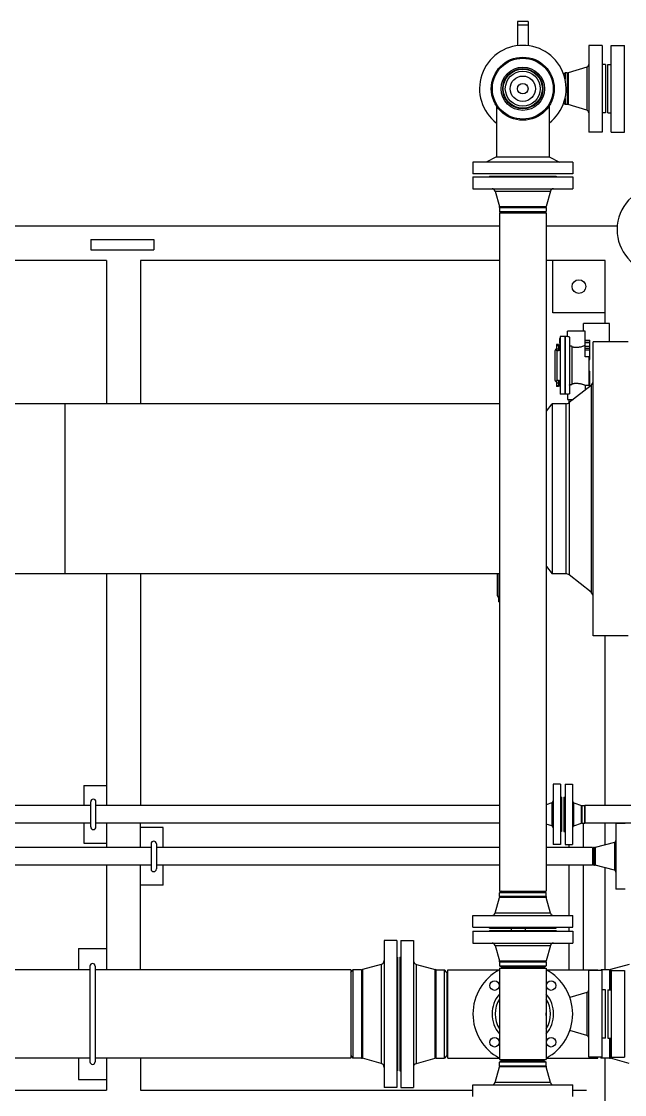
# Model space of a CAD drawing. Header units: millimetres. Extents: x 18255 to 228708, y -2217 to 146640.
# Drawn here: x 81623 to 82772, y 91555 to 93598 of the extents above; entities that cross this region are included whole.
import ezdxf

# ---------------------------------------------------------------- set-up
doc = ezdxf.new("R2010")
doc.units = ezdxf.units.MM
doc.layers.add('设备', color=8, linetype='Continuous')

msp = doc.modelspace()

# ---------------------------------------------------------------- linework, layer by layer
at = {"layer": '设备'}
for p, q in [((82568, 93598.2), (82568, 93552)), ((82588, 93598.2), (82568, 93598.2)), ((82588, 93591.2), (82568, 93591.2)), ((82588, 93598.2), (82588, 93552)), ((82703.5, 93552.7), (82703.5, 93387.7)), ((82729, 93552.7), (82703.5, 93552.7)), ((82729, 93552.7), (82729, 93387.7)), ((82746.3, 93387.7), (82746.3, 93552.7)), ((82746.3, 93552.7), (82771.8, 93552.7)), ((82771.8, 93387.7), (82771.8, 93552.7)), ((82699.9, 93511.2), (82664.2, 93500.6)), ((82699.9, 93511.2), (82699.9, 93429.3)), ((82735.4, 93516.2), (82729, 93516.2)), ((82735.4, 93516.2), (82735.4, 93424.2)), ((82739.9, 93424.2), (82739.9, 93516.2)), ((82739.9, 93516.2), (82746.3, 93516.2)), ((82656, 93497.2), (82658.4, 93500.4)), ((82658.4, 93500.4), (82658.4, 93488.6)), ((82662.8, 93500.4), (82658.4, 93500.4)), ((82662.8, 93500.4), (82662.8, 93440.1)), ((82664.2, 93500.6), (82664.2, 93439.9)), ((82658.4, 93451.8), (82658.4, 93440.1)), ((82528, 93437), (82528, 93340.2)), ((82628, 93437), (82628, 93340.2)), ((82656, 93443.2), (82658.4, 93440.1)), ((82662.8, 93440.1), (82658.4, 93440.1)), ((82699.9, 93429.3), (82664.2, 93439.9)), ((82735.4, 93424.2), (82729, 93424.2)), ((82739.9, 93424.2), (82746.3, 93424.2)), ((82729, 93387.7), (82703.5, 93387.7)), ((82746.3, 93387.7), (82771.8, 93387.7)), ((82483, 93330.2), (82483, 93308.2)), ((82673, 93330.2), (82483, 93330.2)), ((82528, 93340.2), (82508, 93330.2)), ((82528, 93340.2), (82628, 93340.2)), ((82628, 93340.2), (82648, 93330.2)), ((82673, 93330.2), (82673, 93308.2)), ((82673, 93308.2), (82483, 93308.2)), ((82483, 93302.1), (82483, 93279.7)), ((82483, 93302.1), (82673, 93302.1)), ((82514.5, 93303.7), (82514.5, 93302.1)), ((82514.5, 93303.7), (82641.5, 93303.7)), ((82641.5, 93303.7), (82641.5, 93302.1)), ((82673, 93302.1), (82673, 93279.7)), ((82483, 93279.7), (82673, 93279.7)), ((82525.2, 93275.3), (82533.3, 93245.6)), ((82525.2, 93275.3), (82630.8, 93275.3)), ((82630.8, 93275.3), (82622.7, 93245.6)), ((82533.6, 93244), (82533.3, 93245.6)), ((82533.3, 93245.6), (82622.7, 93245.6)), ((82533.6, 93244), (82533.6, 93236.6)), ((82533.6, 93244), (82622.5, 93244)), ((82622.5, 93244), (82622.7, 93245.6)), ((82622.5, 93244), (82622.5, 93236.6)), ((82537.3, 93233.7), (82533.6, 93236.6)), ((82533.6, 93236.6), (82622.5, 93236.6)), ((82533.6, 93233.7), (82533.6, 91941.9)), ((82533.6, 93233.7), (82622.5, 93233.7)), ((82618.8, 93233.7), (82622.5, 93236.6)), ((82622.5, 93233.7), (82622.5, 91941.9)), ((82533.6, 93208.3), (80380.4, 93208.3)), ((82757.9, 93208.3), (82622.5, 93208.3)), ((81754.9, 93183.3), (81754.9, 93163.3)), ((81754.9, 93183.3), (81874.9, 93183.3)), ((81874.9, 93183.3), (81874.9, 93163.3)), ((81754.9, 93163.3), (81874.9, 93163.3)), ((81784.9, 93143.3), (79856.1, 93143.3)), ((81784.9, 93143.3), (81784.9, 92870.3)), ((81849.9, 93143.3), (81849.9, 92870.3)), ((82533.6, 93143.3), (81849.9, 93143.3)), ((82734.9, 93143.3), (82622.5, 93143.3)), ((82634.9, 93043.3), (82634.9, 93143.3)), ((82734.9, 93023.3), (82734.9, 93143.3)), ((82734.9, 93043.3), (82634.9, 93043.3)), ((82693.4, 93008.3), (82693.4, 93023.3)), ((82743.4, 93023.3), (82693.4, 93023.3)), ((82743.4, 92988.3), (82743.4, 93023.3)), ((82648.9, 92998.3), (82648.9, 92888.3)), ((82657.9, 92998.3), (82648.9, 92998.3)), ((82657.9, 92998.3), (82657.9, 92888.3)), ((82658.9, 92998.3), (82658.9, 92888.3)), ((82662.9, 92998.3), (82658.9, 92998.3)), ((82662.9, 92998.3), (82662.9, 93008.3)), ((82696.9, 93008.3), (82662.9, 93008.3)), ((82696.9, 92991.5), (82696.9, 93008.3)), ((82641.9, 92983.3), (82641.9, 92971.3)), ((82645.9, 92983.3), (82641.9, 92983.3)), ((82645.9, 92980.3), (82641.9, 92980.3)), ((82645.9, 92983.3), (82645.9, 92971.3)), ((82647.9, 92981.8), (82645.9, 92981.8)), ((82647.9, 92994.8), (82647.9, 92985.3)), ((82648.9, 92994.8), (82647.9, 92994.8)), ((82648.9, 92985.3), (82647.9, 92985.3)), ((82647.9, 92982.8), (82647.9, 92971.8)), ((82648.9, 92982.8), (82647.9, 92982.8)), ((82658.9, 92993.3), (82657.9, 92993.3)), ((82666.9, 92997.2), (82666.9, 92889.4)), ((82671.9, 92907.3), (82671.9, 92979.3)), ((82696.9, 92959.9), (82696.9, 92991.5)), ((82696.9, 92991.5), (82705.9, 92991.5)), ((82696.9, 92990.9), (82705.9, 92990.9)), ((82696.9, 92987), (82705.9, 92987)), ((82696.9, 92979.9), (82705.9, 92979.9)), ((82705.9, 92954.4), (82705.9, 92991.5)), ((82712, 92428.3), (82712, 92988.3)), ((82779, 92988.3), (82712, 92988.3)), ((82638.9, 92968.8), (82638.9, 92917.8)), ((82645.9, 92974.3), (82641.9, 92974.3)), ((82645.9, 92971.3), (82641.9, 92971.3)), ((82642.5, 92971.3), (82642.5, 92914.5)), ((82647.9, 92972.8), (82645.9, 92972.8)), ((82648.9, 92971.8), (82647.9, 92971.8)), ((82696.9, 92976), (82705.9, 92976)), ((82696.9, 92973.2), (82705.9, 92973.2)), ((82703.9, 92959.9), (82696.9, 92959.9)), ((82703.9, 92959.9), (82703.9, 92905.3)), ((82703.9, 92955.2), (82705.9, 92955.2)), ((82703.9, 92954.4), (82705.9, 92954.4)), ((82703.9, 92932.2), (82705.9, 92932.2)), ((82703.9, 92931.5), (82705.9, 92931.5)), ((82703.9, 92917.4), (82705.9, 92917.4)), ((82705.9, 92903.5), (82705.9, 92932.2)), ((82641.9, 92914.5), (82641.9, 92903.3)), ((82645.9, 92914.5), (82641.9, 92914.5)), ((82645.9, 92909.3), (82641.9, 92909.3)), ((82645.9, 92904.1), (82641.9, 92904.1)), ((82645.9, 92903.3), (82641.9, 92903.3)), ((82645.9, 92914.5), (82645.9, 92903.3)), ((82647.9, 92913.8), (82645.9, 92913.8)), ((82647.9, 92904.8), (82645.9, 92904.8)), ((82647.9, 92914.8), (82647.9, 92903.8)), ((82648.9, 92914.8), (82647.9, 92914.8)), ((82648.9, 92903.8), (82647.9, 92903.8)), ((82708.2, 92905.3), (82666.2, 92872.4)), ((82696.9, 92905.3), (82696.9, 92896.5)), ((82703.9, 92905.3), (82696.9, 92905.3)), ((82703.9, 92913.8), (82705.9, 92913.8)), ((82708.2, 92905.3), (82708.2, 92511.3)), ((82657.9, 92888.3), (82648.9, 92888.3)), ((82658.9, 92893.3), (82657.9, 92893.3)), ((82662.9, 92888.3), (82658.9, 92888.3)), ((82662.9, 92888.3), (82662.9, 92878.3)), ((82662.9, 92878.3), (82673.8, 92878.3)), ((82666.4, 92872.4), (82666.4, 92878.3)), ((82533.6, 92870.3), (81248.4, 92870.3)), ((81705.4, 92870.3), (81705.4, 92546.4)), ((82622.5, 92870.3), (82623, 92870.3)), ((82623, 92546.4), (82623, 92870.3)), ((82623, 92856.3), (82633.8, 92870.3)), ((82633.8, 92870.3), (82633.8, 92546.4)), ((82660.1, 92870.3), (82633.8, 92870.3)), ((82660.1, 92870.3), (82660.1, 92546.4)), ((82666.2, 92872.4), (82666.2, 92544.3)), ((82623, 92560.4), (82633.8, 92546.4)), ((82533.6, 92546.4), (81248.4, 92546.4)), ((81784.9, 92546.4), (81784.9, 92105.2)), ((81849.9, 92546.4), (81849.9, 92105.2)), ((82528.9, 92546.4), (82528.9, 92507.8)), ((82532.5, 92546.4), (82532.5, 92504.5)), ((82622.5, 92546.4), (82623, 92546.4)), ((82660.1, 92546.4), (82633.8, 92546.4)), ((82708.2, 92511.3), (82666.2, 92544.3)), ((82531.9, 92504.5), (82531.9, 92493.3)), ((82533.6, 92504.5), (82531.9, 92504.5)), ((82533.6, 92499.3), (82531.9, 92499.3)), ((82533.6, 92494.1), (82531.9, 92494.1)), ((82533.6, 92493.3), (82531.9, 92493.3)), ((82779, 92428.3), (82712, 92428.3)), ((82734.9, 92105.2), (82734.9, 92428.3)), ((81741.9, 92143.3), (81741.9, 92105.2)), ((81741.9, 92143.3), (81784.9, 92143.3)), ((82635.9, 92145.8), (82635.9, 92030.8)), ((82649.9, 92145.8), (82635.9, 92145.8)), ((82649.9, 92145.8), (82649.9, 92030.8)), ((82658.4, 92145.8), (82658.4, 92030.8)), ((82658.4, 92145.8), (82672.4, 92145.8)), ((82672.4, 92145.8), (82672.4, 92030.8)), ((82651.9, 92120.8), (82649.9, 92120.8)), ((82651.9, 92120.8), (82651.9, 92055.8)), ((82656.4, 92120.8), (82656.4, 92055.8)), ((82656.4, 92120.8), (82658.4, 92120.8)), ((81754.9, 92105.2), (80364.1, 92105.2)), ((81754.9, 92064.3), (81754.9, 92112.3)), ((81764.9, 92064.3), (81764.9, 92112.3)), ((82533.6, 92105.2), (81764.9, 92105.2)), ((82633.2, 92110.4), (82622.5, 92106.7)), ((82633.2, 92110.4), (82633.2, 92066.3)), ((82675.1, 92110.4), (82689.8, 92105.4)), ((82675.1, 92066.3), (82675.1, 92110.4)), ((82689.8, 92071.3), (82689.8, 92105.4)), ((82691.1, 92071.5), (82691.1, 92105.2)), ((82691.1, 92105.2), (82695.9, 92105.2)), ((82696.4, 92104.6), (82695.9, 92105.2)), ((82695.9, 92071.5), (82695.9, 92105.2)), ((82696.4, 92105.2), (82696.4, 92071.5)), ((84616.4, 92105.2), (82696.4, 92105.2)), ((81754.9, 92071.5), (80364.1, 92071.5)), ((81741.9, 92071.5), (81741.9, 92033.3)), ((82533.6, 92071.5), (81764.9, 92071.5)), ((81784.9, 92071.5), (81784.9, 92025.2)), ((81849.9, 92025.2), (81849.9, 92071.5)), ((81892.9, 92063.3), (81849.9, 92063.3)), ((81892.9, 92025.2), (81892.9, 92063.3)), ((82633.2, 92066.3), (82622.5, 92069.9)), ((82675.1, 92066.3), (82689.8, 92071.3)), ((82691.1, 92071.5), (82695.9, 92071.5)), ((82693.4, 92025.2), (82693.4, 92071.5)), ((82696.4, 92072.1), (82695.9, 92071.5)), ((83496.1, 92071.5), (82696.4, 92071.5)), ((82734.9, 92030.2), (82734.9, 92071.5)), ((82755.4, 92070.8), (82755.4, 91945.8)), ((82772.9, 92070.8), (82755.4, 92070.8)), ((82651.9, 92055.8), (82649.9, 92055.8)), ((82656.4, 92055.8), (82658.4, 92055.8)), ((81869.9, 92025.2), (80847.7, 92025.2)), ((81741.9, 92033.3), (81784.9, 92033.3)), ((81869.9, 92032.3), (81869.9, 91984.3)), ((81879.9, 92032.3), (81879.9, 91984.3)), ((82533.6, 92025.2), (81879.9, 92025.2)), ((82710.9, 92025.2), (82622.5, 92025.2)), ((82649.9, 92030.8), (82635.9, 92030.8)), ((82658.4, 92030.8), (82672.4, 92030.8)), ((82666.4, 92025.2), (82666.4, 92030.8)), ((82710.9, 92025.2), (82710.9, 91991.5)), ((82710.9, 92023.2), (82712.4, 92025.2)), ((82712.4, 92025.2), (82712.4, 91991.5)), ((82714.6, 92025.2), (82712.4, 92025.2)), ((82714.6, 92025.2), (82715.6, 92025.3)), ((82714.6, 92025.2), (82714.6, 91991.5)), ((82752.4, 92034.6), (82715.6, 92025.3)), ((82715.6, 92025.3), (82715.6, 91991.4)), ((82752.4, 92034.6), (82752.4, 91982.1)), ((81869.9, 91991.5), (80847.7, 91991.5)), ((81784.9, 91991.5), (81784.9, 91792.4)), ((81849.9, 91792.4), (81849.9, 91991.5)), ((82533.6, 91991.5), (81879.9, 91991.5)), ((81892.9, 91953.3), (81892.9, 91991.5)), ((82710.9, 91991.5), (82622.5, 91991.5)), ((82666.4, 91895.9), (82666.4, 91991.5)), ((82693.4, 91792.4), (82693.4, 91991.5)), ((82710.9, 91993.5), (82712.4, 91991.5)), ((82714.6, 91991.5), (82712.4, 91991.5)), ((82714.6, 91991.5), (82715.6, 91991.4)), ((82752.4, 91982.1), (82715.6, 91991.4)), ((82734.9, 91792.4), (82734.9, 91986.5)), ((81892.9, 91953.3), (81849.9, 91953.3)), ((82533.6, 91941.9), (82622.5, 91941.9)), ((82537.3, 91941.9), (82533.6, 91939.1)), ((82533.6, 91931.6), (82533.6, 91939.1)), ((82622.5, 91939.1), (82533.6, 91939.1)), ((82618.8, 91941.9), (82622.5, 91939.1)), ((82622.5, 91931.6), (82622.5, 91939.1)), ((82772.9, 91945.8), (82755.4, 91945.8)), ((82525.2, 91900.4), (82533.3, 91930.1)), ((82533.6, 91931.6), (82533.3, 91930.1)), ((82622.7, 91930.1), (82533.3, 91930.1)), ((82622.5, 91931.6), (82533.6, 91931.6)), ((82622.5, 91931.6), (82622.7, 91930.1)), ((82630.8, 91900.4), (82622.7, 91930.1)), ((82483, 91873.5), (82483, 91895.9)), ((82483, 91895.9), (82673, 91895.9)), ((82630.8, 91900.4), (82525.2, 91900.4)), ((82673, 91873.5), (82673, 91895.9)), ((82483, 91873.5), (82673, 91873.5)), ((82514.5, 91871.9), (82514.5, 91873.5)), ((82641.5, 91871.9), (82641.5, 91873.5)), ((82666.4, 91865.6), (82666.4, 91873.5)), ((82483, 91865.6), (82483, 91843.2)), ((82483, 91865.6), (82673, 91865.6)), ((82514.5, 91871.9), (82641.5, 91871.9)), ((82514.5, 91867.2), (82514.5, 91865.6)), ((82514.5, 91867.2), (82641.5, 91867.2)), ((82556.4, 91867.2), (82556.4, 91871.9)), ((82583.4, 91867.2), (82583.4, 91871.9)), ((82641.5, 91867.2), (82641.5, 91865.6)), ((82673, 91865.6), (82673, 91843.2)), ((81731.9, 91833.2), (81731.9, 91792.4)), ((81731.9, 91833.2), (81784.9, 91833.2)), ((82314, 91848.2), (82314, 91568.2)), ((82337.9, 91848.2), (82314, 91848.2)), ((82337.9, 91848.2), (82337.9, 91568.2)), ((82345.6, 91848.2), (82345.6, 91568.2)), ((82345.6, 91848.2), (82369.5, 91848.2)), ((82369.5, 91848.2), (82369.5, 91568.2)), ((82483, 91843.2), (82673, 91843.2)), ((82525.2, 91838.8), (82533.3, 91809.1)), ((82525.2, 91838.8), (82630.8, 91838.8)), ((82630.8, 91838.8), (82622.7, 91809.1)), ((82666.4, 91792.4), (82666.4, 91843.2)), ((82339.5, 91816.2), (82337.9, 91816.2)), ((82339.5, 91816.2), (82339.5, 91600.2)), ((82344, 91816.2), (82344, 91600.2)), ((82344, 91816.2), (82345.6, 91816.2)), ((81753.4, 91792.4), (80364.1, 91792.4)), ((81753.4, 91799.2), (81753.4, 91617.2)), ((81763.4, 91799.2), (81763.4, 91617.2)), ((82250.5, 91792.4), (81763.4, 91792.4)), ((82250.5, 91792.4), (82250.5, 91624.1)), ((82250.5, 91787.2), (82254.5, 91792.4)), ((82254.5, 91792.4), (82254.5, 91624.1)), ((82270.4, 91792.4), (82254.5, 91792.4)), ((82270.4, 91792.4), (82272.6, 91792.7)), ((82270.4, 91792.4), (82270.4, 91624.1)), ((82308.2, 91802.6), (82272.6, 91792.7)), ((82272.6, 91792.7), (82272.6, 91623.8)), ((82308.2, 91802.6), (82308.2, 91613.9)), ((82375.4, 91613.9), (82375.4, 91802.6)), ((82375.4, 91802.6), (82411, 91792.7)), ((82411, 91623.8), (82411, 91792.7)), ((82413.1, 91792.4), (82411, 91792.7)), ((82413.1, 91624.1), (82413.1, 91792.4)), ((82413.1, 91792.4), (82429.1, 91792.4)), ((82433, 91787.2), (82429.1, 91792.4)), ((82429.1, 91624.1), (82429.1, 91792.4)), ((82435, 91624.1), (82435, 91792.4)), ((82435, 91792.4), (82533.5, 91792.4)), ((82533.6, 91807.5), (82533.3, 91809.1)), ((82533.3, 91809.1), (82622.7, 91809.1)), ((82533.5, 91795.2), (82533.5, 91621.2)), ((82533.5, 91795.2), (82622.5, 91795.2)), ((82533.6, 91807.5), (82533.6, 91800.1)), ((82533.6, 91807.5), (82622.5, 91807.5)), ((82537.3, 91797.2), (82533.6, 91800.1)), ((82533.6, 91800.1), (82622.5, 91800.1)), ((82618.8, 91797.2), (82537.3, 91797.2)), ((82618.8, 91797.2), (82622.5, 91800.1)), ((82622.5, 91807.5), (82622.7, 91809.1)), ((82622.5, 91807.5), (82622.5, 91800.1)), ((82622.5, 91795.2), (82622.5, 91621.2)), ((82622.5, 91792.4), (82721, 91792.4)), ((82721, 91790.7), (82721, 91792.4)), ((82725.7, 91790.7), (82727, 91792.4)), ((82727, 91792.4), (82727, 91790.7)), ((82742.9, 91792.4), (82727, 91792.4)), ((82742.9, 91792.4), (82745.1, 91792.7)), ((82742.9, 91792.4), (82742.9, 91754.2)), ((82780.7, 91802.6), (82745.1, 91792.7)), ((82745.1, 91792.7), (82745.1, 91754.2)), ((82433, 91787.2), (82433, 91629.2)), ((82703.5, 91625.7), (82703.5, 91790.7)), ((82729, 91790.7), (82703.5, 91790.7)), ((82729, 91625.7), (82729, 91790.7)), ((82746.3, 91790.7), (82746.3, 91625.7)), ((82746.3, 91790.7), (82771.8, 91790.7)), ((82771.8, 91790.7), (82771.8, 91625.7)), ((82735.4, 91754.2), (82729, 91754.2)), ((82735.4, 91662.2), (82735.4, 91754.2)), ((82739.9, 91754.2), (82739.9, 91662.2)), ((82739.9, 91754.2), (82746.3, 91754.2)), ((82699.9, 91749.2), (82667.6, 91739.6)), ((82699.9, 91749.2), (82699.9, 91667.3)), ((82699.9, 91667.3), (82667.6, 91676.9)), ((82735.4, 91662.2), (82729, 91662.2)), ((82739.9, 91662.2), (82746.3, 91662.2)), ((82742.9, 91662.2), (82742.9, 91624.1)), ((82745.1, 91662.2), (82745.1, 91623.8)), ((82250.5, 91629.2), (82254.5, 91624.1)), ((82433, 91629.2), (82429.1, 91624.1)), ((81753.4, 91624.1), (80364.1, 91624.1)), ((81731.9, 91624.1), (81731.9, 91583.2)), ((82250.5, 91624.1), (81763.4, 91624.1)), ((81784.9, 91624.1), (81784.9, 91563.3)), ((81849.9, 91624.1), (81849.9, 91563.3)), ((82270.4, 91624.1), (82254.5, 91624.1)), ((82270.4, 91624.1), (82272.6, 91623.8)), ((82308.2, 91613.9), (82272.6, 91623.8)), ((82375.4, 91613.9), (82411, 91623.8)), ((82413.1, 91624.1), (82411, 91623.8)), ((82413.1, 91624.1), (82429.1, 91624.1)), ((82435, 91624.1), (82533.5, 91624.1)), ((82533.6, 91608.9), (82533.3, 91607.4)), ((82533.5, 91621.2), (82622.5, 91621.2)), ((82537.3, 91619.2), (82533.6, 91616.4)), ((82533.6, 91608.9), (82533.6, 91616.4)), ((82622.5, 91616.4), (82533.6, 91616.4)), ((82622.5, 91608.9), (82533.6, 91608.9)), ((82537.3, 91619.2), (82618.8, 91619.2)), ((82618.8, 91619.2), (82622.5, 91616.4)), ((82622.5, 91624.1), (82721, 91624.1)), ((82622.5, 91608.9), (82622.5, 91616.4)), ((82622.5, 91608.9), (82622.7, 91607.4)), ((82729, 91625.7), (82703.5, 91625.7)), ((82721, 91624.1), (82721, 91625.7)), ((82725.7, 91625.7), (82727, 91624.1)), ((82727, 91625.7), (82727, 91624.1)), ((82742.9, 91624.1), (82727, 91624.1)), ((82734.9, 90988.3), (82734.9, 91624.1)), ((82734.9, 91569.8), (82734.9, 91624.1)), ((82742.9, 91624.1), (82745.1, 91623.8)), ((82780.7, 91613.9), (82745.1, 91623.8)), ((82746.3, 91625.7), (82771.8, 91625.7)), ((82339.5, 91600.2), (82337.9, 91600.2)), ((82344, 91600.2), (82345.6, 91600.2)), ((82525.2, 91577.7), (82533.3, 91607.4)), ((82622.7, 91607.4), (82533.3, 91607.4)), ((82630.8, 91577.7), (82622.7, 91607.4)), ((81731.9, 91583.2), (81784.9, 91583.2)), ((82337.9, 91568.2), (82314, 91568.2)), ((82345.6, 91568.2), (82369.5, 91568.2)), ((82483, 91550.8), (82483, 91573.2)), ((82483, 91573.2), (82673, 91573.2)), ((82630.8, 91577.7), (82525.2, 91577.7)), ((82673, 91550.8), (82673, 91573.2)), ((81144.9, 91563.3), (81784.9, 91563.3)), ((81849.9, 91563.3), (82483, 91563.3)), ((82673, 91563.3), (82699.5, 91563.3))]:
    msp.add_line(p, q, dxfattribs=at)
for centre, radius in [((82578, 93470.2), 60), ((82578, 93470.2), 58), ((82578, 93470.2), 41.3), ((82578, 93470.2), 38.3), ((82578, 93470.2), 37.3), ((82578, 93470.2), 33.3), ((82578, 93470.2), 24.1), ((82578, 93470.2), 10), ((82684.9, 93093.3), 13), ((82524.1, 91762.2), 9), ((82631.9, 91762.2), 9), ((82524.1, 91654.3), 9), ((82631.9, 91654.3), 9)]:
    msp.add_circle(centre, radius, dxfattribs=at)
for centre, radius, start, end in [((82578, 93470.2), 82.5, 307.4188, 232.5812), ((82698.5, 93516), 5, 286.5019, 0), ((82662.8, 93505.4), 5, 270, 286.5019), ((82662.8, 93435.1), 5, 73.4981, 90), ((82698.5, 93424.5), 5, 0, 73.4981), ((82840, 93201.7), 82.5, 281.8928, 258.1072), ((82519.4, 93273.7), 6, 15.3037, 90), ((82636.6, 93273.7), 6, 90, 164.6963), ((82647.9, 92968.8), 9, 132.0321, 180), ((82647.9, 92917.8), 9, 180, 227.9679), ((82702, 92913.2), 10, 308.1155, 0), ((82660.1, 92880.3), 10, 270, 308.1155), ((82660.1, 92536.4), 10, 51.8845, 90), ((82537.9, 92507.8), 9, 180, 227.9679), ((82702, 92503.5), 10, 0, 51.8845), ((81759.9, 92112.3), 5, 0, 180), ((82631.9, 92114.2), 4, 288.8636, 0), ((82676.4, 92114.2), 4, 180, 251.1364), ((82691.1, 92109.2), 4, 251.1364, 270), ((81759.9, 92064.3), 5, 180, 0), ((82631.9, 92062.5), 4, 0, 71.1364), ((82676.4, 92062.5), 4, 108.8636, 180), ((82691.1, 92067.5), 4, 90, 108.8636), ((81874.9, 92032.3), 5, 0, 180), ((82751.4, 92038.5), 4, 284.1366, 0), ((81874.9, 91984.3), 5, 180, 0), ((82751.4, 91978.2), 4, 0, 75.8634), ((82519.4, 91901.9), 6, 270, 344.6963), ((82636.6, 91901.9), 6, 195.3037, 270), ((82519.4, 91837.2), 6, 15.3037, 90), ((82636.6, 91837.2), 6, 90, 164.6963), ((81758.4, 91799.2), 5, 0, 180), ((82306, 91810.3), 8, 285.5797, 0), ((82377.5, 91810.3), 8, 180, 254.4203), ((82578, 91708.2), 95, 117.9656, 242.0344), ((82578, 91708.2), 95, 110.4546, 113.5151), ((82578, 91708.2), 95, 66.4849, 69.5454), ((82578, 91708.2), 95, 297.9656, 62.0344), ((82698.5, 91754), 5, 286.5019, 0), ((82578, 91708.2), 58.6, 139.5455, 220.4521), ((82578, 91708.2), 52.8, 147.5413, 212.4538), ((82578, 91708.2), 58.6, 319.5455, 40.4521), ((82578, 91708.2), 52.8, 327.5413, 32.4538), ((82578, 91708.2), 44.7, 176.3071, 182.9908), ((82578, 91708.2), 44.7, 356.3071, 2.9908), ((82698.5, 91662.5), 5, 0, 73.4981), ((81758.4, 91617.2), 5, 180, 0), ((82306, 91606.2), 8, 0, 74.4203), ((82377.5, 91606.2), 8, 105.5797, 180), ((82578, 91708.2), 95, 246.4849, 249.5454), ((82578, 91708.2), 95, 290.4546, 293.5151), ((82519.4, 91579.2), 6, 270, 344.6963), ((82636.6, 91579.2), 6, 195.3037, 270)]:
    msp.add_arc(centre, radius, start, end, dxfattribs=at)
for points, start_tangent, end_tangent in [([(82666.9, 92997.2), (82665.5, 92997.6), (82664.4, 92997.9), (82663.6, 92998.1), (82663.1, 92998.3), (82662.9, 92998.3)], (-0.972123, 0.234472), (-0.955403, 0.295306)), ([(82671.9, 92979.3), (82671, 92979.6), (82670.1, 92979.8), (82669.2, 92980), (82668.4, 92980.3), (82667.6, 92980.5), (82666.9, 92980.8)], (-0.976187, 0.21693), (-0.944646, 0.32809)), ([(82679.9, 92977.3), (82678.9, 92977.3), (82677.8, 92977.4), (82676.8, 92977.5), (82675.8, 92977.6), (82674.8, 92977.7), (82673.8, 92977.9), (82672.8, 92978), (82671.9, 92978.2)], (-1, 0), (-0.974739, 0.223345)), ([(82696.9, 92981.3), (82696.7, 92981.2), (82695.9, 92980.9), (82694.7, 92980.4), (82692.9, 92979.7), (82690.8, 92979), (82688.3, 92978.3), (82685.6, 92977.8), (82682.7, 92977.4), (82679.9, 92977.3)], (-0.912818, -0.408366), (-1, 0)), ([(82666.9, 92905.9), (82667.6, 92906.1), (82668.4, 92906.4), (82669.2, 92906.6), (82670.1, 92906.9), (82671, 92907.1), (82671.9, 92907.3)], (0.944646, 0.32809), (0.976187, 0.21693)), ([(82671.9, 92908.4), (82672.8, 92908.6), (82673.8, 92908.8), (82674.8, 92909), (82675.8, 92909.1), (82676.8, 92909.2), (82677.8, 92909.3), (82678.9, 92909.3), (82679.9, 92909.3)], (0.974739, 0.223345), (1, 0)), ([(82679.9, 92909.3), (82682.7, 92909.2), (82685.6, 92908.9), (82688.3, 92908.3), (82690.8, 92907.6), (82692.9, 92906.9), (82694.7, 92906.3), (82695.9, 92905.8), (82696.7, 92905.4), (82696.9, 92905.3)], (1, 0), (0.912818, -0.408366)), ([(82662.9, 92888.3), (82663.1, 92888.4), (82663.6, 92888.5), (82664.4, 92888.8), (82665.5, 92889.1), (82666.9, 92889.4)], (0.955403, 0.295306), (0.972123, 0.234472))]:
    msp.add_spline(points, degree=3, dxfattribs=dict(at, start_tangent=start_tangent, end_tangent=end_tangent))

doc.saveas('drawing.dxf')
